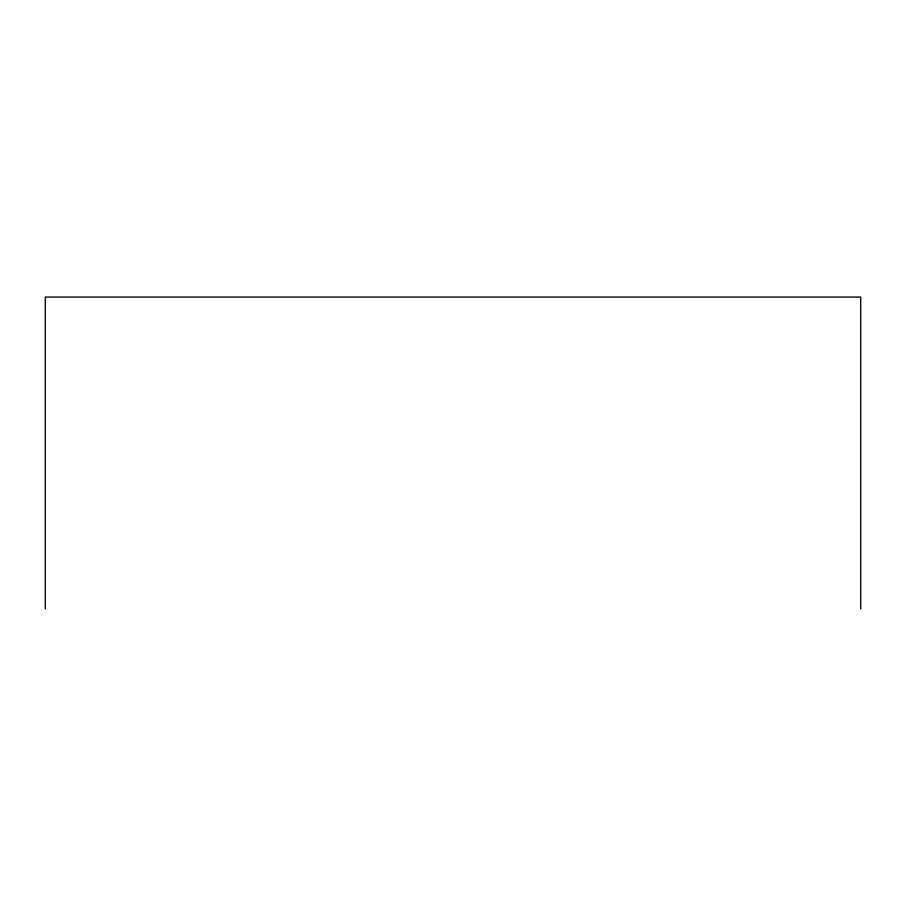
<?xml version="1.0" encoding="UTF-8"?>
<svg xmlns="http://www.w3.org/2000/svg" width="906" height="906" viewBox="0 0 906 906"><rect width="100%" height="100%" fill="white"/><g stroke="black" fill="none" stroke-linecap="round" stroke-linejoin="round"><path stroke-width="1.36" d="M860.7 608.945L860.7 297.055L45.3 297.055L45.3 608.945"/></g></svg>
